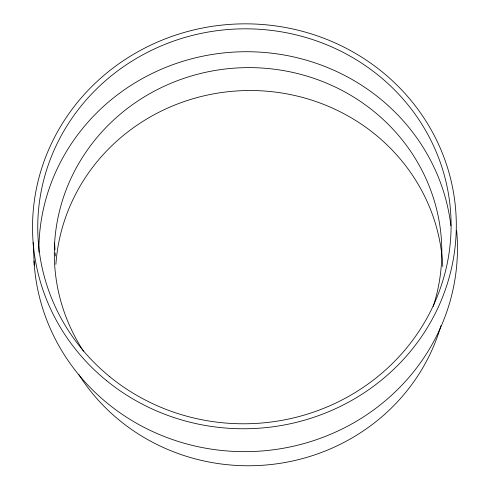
<?xml version="1.0" encoding="UTF-8"?>
<svg xmlns="http://www.w3.org/2000/svg" width="490" height="490" viewBox="0 0 490 490"><rect width="100%" height="100%" fill="white"/><g stroke="black" fill="none" stroke-linecap="round" stroke-linejoin="round"><path stroke-width="0.73" d="M54.629 242.979L54.978 249.845M55.131 252.895L55.29 255.952M33.142 242.556L34.3 265.445M456.668 230.704A211.907 202.431 -2.9 0 1 260.435 451.088A211.907 202.431 -2.9 0 1 34 260.95M83.484 351.183A193.777 185.11 -2.9 0 1 223.25 69.261A193.777 185.11 -2.9 0 1 433.227 306.477M38.918 252.191A206.694 197.452 -2.9 0 1 232.719 52.16A206.694 197.452 -2.9 0 1 450.91 225.835M440.92 325.74A198.989 190.089 -2.9 0 1 276.005 463.914A198.989 190.089 -2.9 0 1 78.694 374.348M55.885 264.373A193.777 185.11 -2.9 0 1 251.26 90.521A193.777 185.11 -2.9 0 1 442.788 266.536M106.361 380.491A211.907 202.431 -2.9 0 0 452.65 262.836A211.907 202.431 -2.9 0 0 174.256 35.58A211.907 202.431 -2.9 0 0 106.361 380.491M109.754 376.7A206.694 197.452 -2.9 0 0 447.529 261.942A206.694 197.452 -2.9 0 0 175.977 40.272A206.694 197.452 -2.9 0 0 109.754 376.7"/></g></svg>
